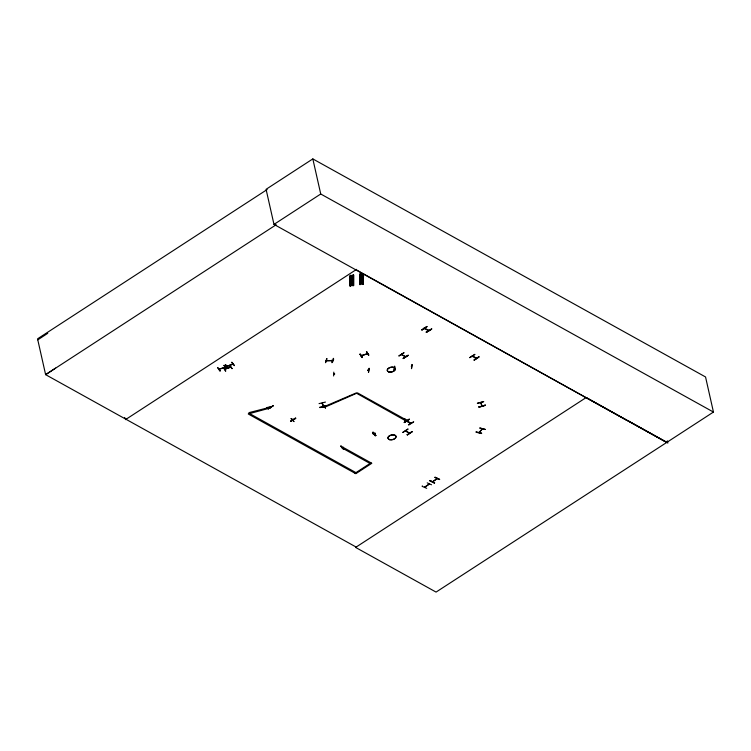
<?xml version="1.0" encoding="UTF-8"?>
<svg xmlns="http://www.w3.org/2000/svg" width="751" height="751" viewBox="0 0 751 751"><rect width="100%" height="100%" fill="white"/><g stroke="black" fill="none" stroke-linecap="round" stroke-linejoin="round"><path stroke-width="1.13" d="M350.867 275.457L350.154 275.551L350.013 286.018L350.388 275.401L350.426 285.971L350.83 285.68L350.999 275.213L351.055 285.878M350.426 275.41L350.013 286.018L350.501 285.943M353.036 285.605L352.763 275.185L353.608 274.857L353.74 285.493L353.064 285.615L353.261 275.129M352.801 285.511L352.998 275.035M353.317 285.558L353.392 275.091M353.458 285.408L353.599 274.96M360.311 274.04L360.095 284.535L360.311 274.04L359.795 274.106L359.682 284.591L360.771 284.413L360.94 273.955L360.424 274.021L360.283 284.498M360.461 284.347L360.63 273.89M362.639 273.599L362.292 284.225L362.62 273.505L363.118 273.655L363.381 284.056L362.705 284.169L362.911 273.683L362.404 273.749M362.47 284.066L362.667 273.608M363.033 273.655L362.874 284.122M363.071 283.991L363.296 273.514M363.306 284.075L363.55 273.589M323.249 406.648L322.395 402.996M394.707 366.422L394.012 370.393L394.688 366.159M481.579 433.036L481.457 433.534L476.012 432.2M343.141 447.483L342.963 447.005M373.181 434.228L373.82 434.209M375.106 433.656C374.477 432.238 375.875 434.397 374.571 433.881L375.021 433.111L375.256 433.759L374.608 434.012M405.437 420.86L406.038 420.569L405.202 420.372M333.801 372.13L333.622 375.979M334.552 374.092L333.942 374.186L334.486 374.12M368.694 372.139L369.116 368.225L368.394 372.149M426.709 488.319L422.128 486.329L422.334 485.869M430.013 480.922L434.369 483.146L434.566 482.668M434.632 482.959L430.182 480.509M268.21 408.873L273.233 405.756L268.191 408.675M273.186 405.69L268.191 408.891M409.276 419.321L404.113 422.466L409.257 419.096M403.916 352.886L398.79 356.021L403.897 352.66M402.987 432.416L407.943 429.196M421.921 329.905L426.859 326.46M426.878 326.676L421.968 329.971M474.81 354.556L469.675 357.692M411.351 366.31L411.473 366.845M412.092 364.714L411.492 368.675L411.999 364.46M482.536 428.952L482.001 429.234M291.257 418.504L294.035 421.621L291.012 418.617M343.742 449.192L340.982 445.887M341.01 446.132L343.798 449.248M343.47 449.38L340.766 446.244M372.871 432.538L375.594 435.618M372.44 432.416L373.134 432.125L375.922 435.514L375.228 435.805L372.534 432.623L375.209 435.524M375.857 435.486L373.144 432.36M217.63 367.774L219.93 371.06L220.193 370.637M225.413 364.855C232.716 375.34 220.409 357.767 227.947 367.746M225.225 367.089L224.605 367.352M224.765 369.445L225.253 368.703M226.83 366.347L232.904 364.085M226.999 366.441L227.506 365.85M230.801 367.173L230.153 367.23M232.754 364.104L232.228 364.085M360.001 354.19L362.029 357.56L360.001 354.19L362.301 357.157M360.283 354.059L362.282 357.438M325.512 362.602L326.704 358.64M326.967 358.621L325.577 362.649M401.86 354.876L401.456 353.993M405.756 356.781L401.569 354.51M424.231 327.943L424.822 328.675L424.916 328.196M424.353 328.45L428.502 330.712L427.995 330.111M405.427 430.924L409.614 433.252M409.736 433.111L405.484 430.99M472.295 356.293L476.472 358.612M472.482 355.683L476.613 358.424M293.294 419.49L292.608 419.593L293.068 419.856M361.325 355.702L367.483 353.59M361.926 355.101L362.02 355.608M367.492 353.73L361.447 355.833M326.957 360.217L326.281 360.724L332.655 360.518M326.347 360.724L332.58 360.677L331.98 360.508M333.294 358.311C335.021 359.494 329.182 367.446 333.435 358.565M482.18 406.103L480.818 402.63M343.066 447.521L342.634 447.737M225.112 367.155C222.287 369.361 218.043 368.375 219.602 369.004M227.515 366.253L227.422 365.737M394.688 367.793L394.819 368.45M478.856 432.614L482.339 428.905M428.718 330.628L424.418 327.793M424.493 487.211L429.309 483.926M429.45 484.057L424.709 487.268M432.369 481.795L437.185 478.518M293.134 419.762L292.627 420.025L293.2 419.377M394.406 367.83L394.528 368.516M430.201 480.762L434.585 482.912M360.921 273.965L360.696 284.441L360.133 284.516M352.623 285.662L353.252 285.568M362.254 284.216L362.752 284.141M333.923 374.026L334.552 373.942M368.544 370.337L367.765 370.027M437.26 478.678L432.567 481.898M482.029 405.728L481.616 405.371M479.1 432.679L482.273 428.952M223.46 367.737L225.844 371.013M220.174 370.928L217.912 367.605M368.581 370.187L367.84 370.393L368.497 370.177M427.206 482.865L431.534 484.78M430.013 480.931L430.21 480.462M435.082 477.448L439.71 479.476L435.017 477.157M37.785 339.856L47.754 333.303M55.593 368.103L45.623 374.655L37.55 338.832L267.149 189.543M355.655 547.441L356.199 547.094L45.623 374.655L276.199 224.727M312.829 158.912L266.07 189.318L273.984 224.399L666.7 442.452L713.45 412.055L705.546 376.964L312.829 158.912L320.733 194.002L713.45 412.055M273.984 224.399L320.733 194.002M125.473 419.64L356.594 269.365M428.079 330.478L428.173 329.999M426.38 332.411C435.899 325.493 431.149 330.553 426.089 331.998M426.361 332.374L431.337 329.191M401.644 354.528L405.493 356.95M405.118 356.687L405.211 356.209M408.366 355.373C392.726 365.061 418.56 348.905 403.127 358.208M324.235 406.629L356.096 392.998L405.521 420.701L406.479 420.081L357.523 392.895L324.77 407.22L324.141 406.188M472.351 355.664L472.708 356.528M472.463 355.702L472.576 356.209M478.978 356.659C464.08 367.032 489.239 350.567 474.022 359.879M402.799 432.351L407.924 428.971M412.393 431.684L407.455 434.932L407.155 434.51M354.998 473.252L370.994 462.841M666.7 442.452L436.059 592.088L355.599 547.413L586.231 397.514L667.855 443.071L667.348 440.828M271.214 407.202C270.717 408.572 270.595 405.784 270.923 407.295M290.628 421.151L295.866 418.298L290.599 421.114M290.881 421.508L295.575 417.903M408.722 425.057L413.707 421.846L408.431 424.644M405.399 420.673L405.793 420.485M219.714 369.163L219.752 368.741M232.866 364.263L226.971 366.441M230.688 367.239L224.699 369.267L230.67 367.051M323.503 406.77L323.352 406.319M359.898 284.432L359.813 274.124M219.067 368.647L219.076 369.239L225.056 366.995M323.559 406.939L323.944 406.066M325.512 408.112L322.677 404.789L325.399 407.887M404.939 418.805L407.662 421.902M342.982 447.399L342.578 447.737M374.693 433.994L375.2 433.768M485.184 429.488L479.673 427.995L485.099 429.272M226.671 368.544L224.07 365.315L226.314 368.384M232.115 362.358L234.425 365.653L231.73 362.217M225.394 364.902L227.919 367.783M229.618 365.484L232.209 368.591M366.507 351.966L368.872 355.195L366.441 351.675M323.916 406.056L324.056 406.582M323.906 406.601L323.381 406.263M477.42 403.409L483.747 401.607L477.383 403.203M481.889 406.141L480.79 402.63M485.277 405.418L478.95 407.239L478.809 406.751M406.92 420.935L411.041 423.198M266.783 407.624L270.144 406.77L270.463 407.915L248.224 413.97L355.805 473.703L371.811 463.292L343.094 447.352L342.127 447.981L370.036 463.47M270.247 407.211L248.966 412.637L249.191 413.341L355.955 472.623M219.611 369.023L219.245 369.332M230.219 367.399L230.041 366.713M319.044 403.634L325.455 402.076M323.033 406.479L325.183 406L322.808 405.972M319.813 407.192L326.356 406.216L326.244 405.718M366.826 353.411L367.023 353.928M435.12 477.373L439.476 479.579M410.825 423.376L406.789 421.076M372.796 432.548L375.594 435.646M231.956 368.675L229.599 365.193M366.817 351.825L368.563 355.242M366.554 351.9L368.469 355.035M322.939 406.742L322.188 403.08M366.939 353.918L366.798 353.233M481.644 433.327L476.134 431.759M424.709 328.638L424.249 327.905M356.058 269.712L626.503 420.128M627.442 420.391L666.635 442.161M426.925 326.751L421.902 329.905M409.323 419.387L404.338 422.597M293.2 419.725L292.693 419.124M124.516 417.509L126.018 419.293M232.256 363.916L232.444 364.423L232.341 363.925M224.042 365.399L226.267 368.375M225.507 371.135L223.488 367.446M485.277 405.456L485.137 404.967M474.792 354.331L469.835 357.551M410.525 422.653L410.356 422.766M405.915 430.483L406.066 431.074M331.867 360.161L331.904 360.668M334.552 373.576L334.617 374.082M270.585 406.929L270.717 407.483M229.937 366.798L230.05 367.305M326.347 406.197L319.907 407.615M412.186 431.525L407.22 434.81L412.186 431.525M485.193 405.211L478.875 407.023L485.202 405.24M389.018 371.98A4.093 2.356 -12.7 0 0 395.326 369.276A4.093 2.356 -12.7 0 0 389.6 367.755A4.093 2.356 -12.7 0 0 389.018 371.98M388.971 371.858A4.121 2.366 -12.7 0 0 395.326 369.135A4.121 2.366 -12.7 0 0 389.562 367.605A4.121 2.366 -12.7 0 0 388.971 371.858M389.713 439.701A4.093 2.356 -12.7 0 0 396.03 436.998A4.093 2.356 -12.7 0 0 390.304 435.477A4.093 2.356 -12.7 0 0 389.713 439.701M389.675 439.579A4.121 2.366 -12.7 0 0 396.021 436.857A4.121 2.366 -12.7 0 0 390.257 435.336A4.121 2.366 -12.7 0 0 389.675 439.579"/></g></svg>
